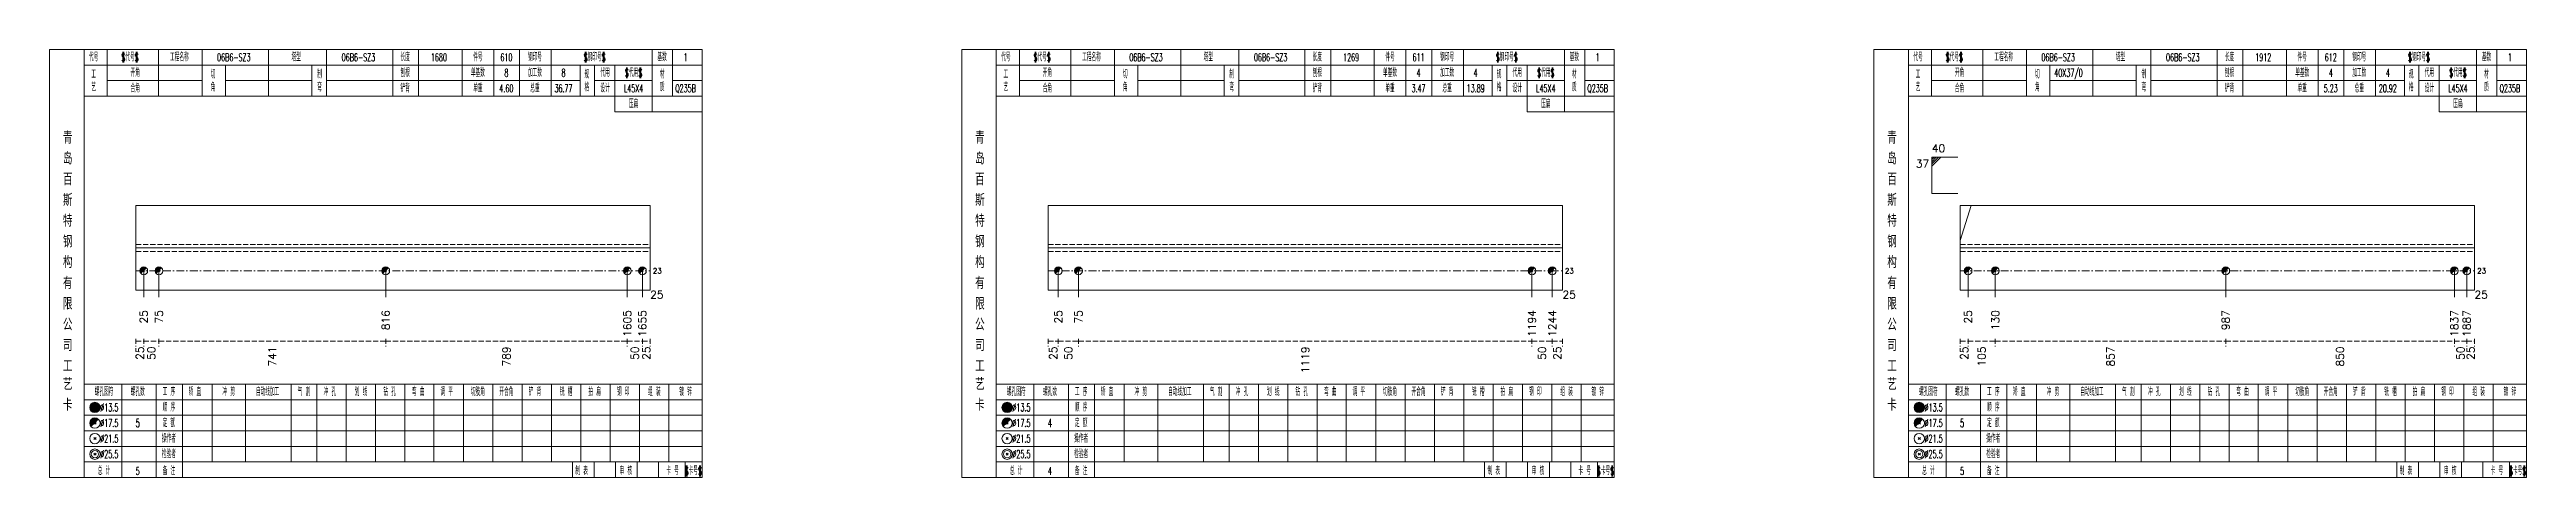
# Model space of a CAD drawing. Extents: x -533 to 8774, y 0 to 7979.
# Drawn here: x 703 to 1657, y 3602 to 3767 of the extents above; entities that cross this region are included whole.
import ezdxf
from ezdxf.enums import TextEntityAlignment as Align

# ---------------------------------------------------------------- set-up
doc = ezdxf.new("R2010")
doc.units = 0
doc.header["$MEASUREMENT"] = 0
doc.linetypes.add('一点画线', pattern=[5.2, 3, -1, 0.2, -1])
doc.linetypes.add('虚线', pattern=[2.75, 2, -0.75])
doc.layers.get('0').update_dxf_attribs({"linetype": 'CONTINUOUS', "lineweight": 25})
for name, color, linetype, lineweight in [('1', 7, 'CONTINUOUS', 25), ('4', 7, 'CONTINUOUS', 25), ('5', 7, 'CONTINUOUS', 25)]:
    doc.layers.add(name, color=color, linetype=linetype, lineweight=lineweight)
doc.styles.get("Standard").update_dxf_attribs({"font": 'simplex.shx', "width": 0.7, "height": 3, "bigfont": 'gbhzfs.shx'})

# ---------------------------------------------------------------- blocks, each defined once
blk = doc.blocks.new('孔17.5')
at = {"layer": '5', "color": 7, "linetype": 'Continuous', "lineweight": 0}
for p, q in [((-0.2, -0.2), (0.2, 0.2)), ((-0.2, 0.2), (0.2, -0.2))]:
    blk.add_line(p, q, dxfattribs=at)
at = {"layer": '5', "color": 7, "linetype": 'Continuous', "lineweight": 13}
blk.add_circle((0, 0), 1, dxfattribs=at)
for radius in [0.9, 0.8, 0.7, 0.6, 0.5, 0.4, 0.3, 0.2, 0.1]:
    blk.add_arc((0, 0), radius, 45, 225, dxfattribs=at)

msp = doc.modelspace()

# ---------------------------------------------------------------- linework, layer by layer
at = {"color": 7, "linetype": 'Continuous', "lineweight": 13}
for p, q in [((1427.9, 3725.34), (1437.9, 3725.34)), ((1427.9, 3711.34), (1427.9, 3725.34)), ((1428.78, 3725.34), (1427.9, 3724.46)), ((1429.65, 3725.34), (1427.9, 3723.59)), ((1430.53, 3725.34), (1427.9, 3722.71)), ((1431.4, 3725.34), (1427.9, 3721.84)), ((1427.9, 3711.34), (1437.9, 3711.34)), ((1438.9, 3693.24), (1443.04, 3706.67)), ((739.1, 3681.51), (739.1, 3671.34)), ((744.94, 3681.51), (744.94, 3671.34)), ((832.32, 3681.51), (832.32, 3671.34)), ((925.36, 3681.51), (925.36, 3671.34)), ((931.2, 3681.51), (931.2, 3671.34)), ((1091.4, 3681.51), (1091.4, 3671.34)), ((1099.21, 3681.51), (1099.21, 3671.34)), ((1273.89, 3681.51), (1273.89, 3671.34)), ((1281.7, 3681.51), (1281.7, 3671.34)), ((1441.9, 3681.51), (1441.9, 3671.34)), ((1452.37, 3681.51), (1452.37, 3671.34)), ((1541.16, 3681.51), (1541.16, 3671.34)), ((1629.23, 3681.51), (1629.23, 3671.34)), ((1634, 3681.51), (1634, 3671.34))]:
    msp.add_line(p, q, dxfattribs=at)
at = {"color": 7, "linetype": 'Continuous', "lineweight": 18}
for p, q in [((736.1, 3706.67), (736.1, 3674.01)), ((736.1, 3706.67), (934.2, 3706.67)), ((934.2, 3706.67), (934.2, 3674.01)), ((1087.5, 3706.67), (1087.5, 3674.01)), ((1087.5, 3706.67), (1285.6, 3706.67)), ((1285.6, 3706.67), (1285.6, 3674.01)), ((1438.9, 3706.67), (1438.9, 3674.01)), ((1438.9, 3706.67), (1637, 3706.67)), ((1637, 3706.67), (1637, 3674.01)), ((736.1, 3690.34), (934.2, 3690.34)), ((1087.5, 3690.34), (1285.6, 3690.34)), ((1438.9, 3690.34), (1637, 3690.34))]:
    msp.add_line(p, q, dxfattribs=at)
at = {"color": 1, "linetype": '虚线', "lineweight": 18}
for p, q in [((736.1, 3691.67), (934.2, 3691.67)), ((736.1, 3689.01), (934.2, 3689.01)), ((1087.5, 3691.67), (1285.6, 3691.67)), ((1087.5, 3689.01), (1285.6, 3689.01)), ((1438.9, 3691.67), (1637, 3691.67)), ((1438.9, 3689.01), (1637, 3689.01))]:
    msp.add_line(p, q, dxfattribs=at)
at = {"color": 3, "linetype": '一点画线', "lineweight": 13}
for p, q in [((736.1, 3681.51), (934.2, 3681.51)), ((1087.5, 3681.51), (1285.6, 3681.51)), ((1438.9, 3681.51), (1637, 3681.51))]:
    msp.add_line(p, q, dxfattribs=at)
at = {"color": 8, "linetype": '虚线', "lineweight": 9}
for p, q in [((736.1, 3655.34), (736.1, 3652.34)), ((739.1, 3655.34), (739.1, 3652.34)), ((739.1, 3655.34), (739.1, 3652.34)), ((744.94, 3655.34), (744.94, 3652.34)), ((744.94, 3655.34), (744.94, 3652.34)), ((832.32, 3655.34), (832.32, 3652.34)), ((832.32, 3655.34), (832.32, 3652.34)), ((925.36, 3655.34), (925.36, 3652.34)), ((925.36, 3655.34), (925.36, 3652.34)), ((931.2, 3655.34), (931.2, 3652.34)), ((931.2, 3655.34), (931.2, 3652.34)), ((934.2, 3655.34), (934.2, 3652.34)), ((1087.5, 3655.34), (1087.5, 3652.34)), ((1091.4, 3655.34), (1091.4, 3652.34)), ((1091.4, 3655.34), (1091.4, 3652.34)), ((1099.21, 3655.34), (1099.21, 3652.34)), ((1099.21, 3655.34), (1099.21, 3652.34)), ((1273.89, 3655.34), (1273.89, 3652.34)), ((1273.89, 3655.34), (1273.89, 3652.34)), ((1281.7, 3655.34), (1281.7, 3652.34)), ((1281.7, 3655.34), (1281.7, 3652.34)), ((1285.6, 3655.34), (1285.6, 3652.34)), ((1438.9, 3655.34), (1438.9, 3652.34)), ((1441.9, 3655.34), (1441.9, 3652.34)), ((1441.9, 3655.34), (1441.9, 3652.34)), ((1452.37, 3655.34), (1452.37, 3652.34)), ((1452.37, 3655.34), (1452.37, 3652.34)), ((1541.16, 3655.34), (1541.16, 3652.34)), ((1541.16, 3655.34), (1541.16, 3652.34)), ((1629.23, 3655.34), (1629.23, 3652.34)), ((1629.23, 3655.34), (1629.23, 3652.34)), ((1634, 3655.34), (1634, 3652.34)), ((1634, 3655.34), (1634, 3652.34)), ((1637, 3655.34), (1637, 3652.34)), ((736.1, 3654.34), (739.1, 3654.34)), ((739.1, 3654.34), (744.94, 3654.34)), ((744.94, 3654.34), (832.32, 3654.34)), ((832.32, 3654.34), (925.36, 3654.34)), ((925.36, 3654.34), (931.2, 3654.34)), ((931.2, 3654.34), (934.2, 3654.34)), ((1087.5, 3654.34), (1091.4, 3654.34)), ((1091.4, 3654.34), (1099.21, 3654.34)), ((1099.21, 3654.34), (1273.89, 3654.34)), ((1273.89, 3654.34), (1281.7, 3654.34)), ((1281.7, 3654.34), (1285.6, 3654.34)), ((1438.9, 3654.34), (1441.9, 3654.34)), ((1441.9, 3654.34), (1452.37, 3654.34)), ((1452.37, 3654.34), (1541.16, 3654.34)), ((1541.16, 3654.34), (1629.23, 3654.34)), ((1629.23, 3654.34), (1634, 3654.34)), ((1634, 3654.34), (1637, 3654.34))]:
    msp.add_line(p, q, dxfattribs=at)
at = {"layer": '1', "color": 7, "linetype": 'Continuous', "lineweight": 18}
for p, q in [((736.1, 3674.01), (934.2, 3674.01)), ((1087.5, 3674.01), (1285.6, 3674.01)), ((1438.9, 3674.01), (1637, 3674.01))]:
    msp.add_line(p, q, dxfattribs=at)
at = {"layer": '4', "color": 1, "linetype": 'Continuous', "lineweight": 18}
for p, q in [((716.1, 3601.84), (716.1, 3766.84)), ((716.1, 3760.84), (954.2, 3760.84)), ((725, 3748.84), (725, 3766.84)), ((744.8, 3748.84), (744.8, 3766.84)), ((761.6, 3748.84), (761.6, 3766.84)), ((770.6, 3748.84), (770.6, 3760.84)), ((787.2, 3748.84), (787.2, 3766.84)), ((803.9, 3748.84), (803.9, 3760.84)), ((809.5, 3748.84), (809.5, 3766.84)), ((835, 3748.84), (835, 3766.84)), ((845, 3748.84), (845, 3766.84)), ((861.7, 3748.84), (861.7, 3766.84)), ((873.9, 3748.84), (873.9, 3766.84)), ((883.9, 3748.84), (883.9, 3766.84)), ((896.1, 3748.84), (896.1, 3766.84)), ((907.2, 3748.84), (907.2, 3760.84)), ((912.8, 3748.84), (912.8, 3760.84)), ((920.6, 3742.84), (920.6, 3760.84)), ((935, 3742.84), (935, 3766.84)), ((942.8, 3748.84), (942.8, 3766.84)), ((1067.5, 3601.84), (1067.5, 3766.84)), ((1067.5, 3760.84), (1305.6, 3760.84)), ((1076.4, 3748.84), (1076.4, 3766.84)), ((1096.2, 3748.84), (1096.2, 3766.84)), ((1113, 3748.84), (1113, 3766.84)), ((1122, 3748.84), (1122, 3760.84)), ((1138.6, 3748.84), (1138.6, 3766.84)), ((1155.3, 3748.84), (1155.3, 3760.84)), ((1160.9, 3748.84), (1160.9, 3766.84)), ((1186.4, 3748.84), (1186.4, 3766.84)), ((1196.4, 3748.84), (1196.4, 3766.84)), ((1213.1, 3748.84), (1213.1, 3766.84)), ((1225.3, 3748.84), (1225.3, 3766.84)), ((1235.3, 3748.84), (1235.3, 3766.84)), ((1247.5, 3748.84), (1247.5, 3766.84)), ((1258.6, 3748.84), (1258.6, 3760.84)), ((1264.2, 3748.84), (1264.2, 3760.84)), ((1272, 3742.84), (1272, 3760.84)), ((1286.4, 3742.84), (1286.4, 3766.84)), ((1294.2, 3748.84), (1294.2, 3766.84)), ((1418.9, 3601.84), (1418.9, 3766.84)), ((1418.9, 3760.84), (1657, 3760.84)), ((1427.8, 3748.84), (1427.8, 3766.84)), ((1447.6, 3748.84), (1447.6, 3766.84)), ((1464.4, 3748.84), (1464.4, 3766.84)), ((1473.4, 3748.84), (1473.4, 3760.84)), ((1490, 3748.84), (1490, 3766.84)), ((1506.7, 3748.84), (1506.7, 3760.84)), ((1512.3, 3748.84), (1512.3, 3766.84)), ((1537.8, 3748.84), (1537.8, 3766.84)), ((1547.8, 3748.84), (1547.8, 3766.84)), ((1564.5, 3748.84), (1564.5, 3766.84)), ((1576.7, 3748.84), (1576.7, 3766.84)), ((1586.7, 3748.84), (1586.7, 3766.84)), ((1598.9, 3748.84), (1598.9, 3766.84)), ((1610, 3748.84), (1610, 3760.84)), ((1615.6, 3748.84), (1615.6, 3760.84)), ((1623.4, 3742.84), (1623.4, 3760.84)), ((1637.8, 3742.84), (1637.8, 3766.84)), ((1645.6, 3748.84), (1645.6, 3766.84)), ((725, 3754.84), (761.6, 3754.84)), ((770.6, 3754.84), (803.9, 3754.84)), ((809.5, 3754.84), (907.2, 3754.84)), ((912.8, 3754.84), (935, 3754.84)), ((942.8, 3754.84), (954.2, 3754.84)), ((1076.4, 3754.84), (1113, 3754.84)), ((1122, 3754.84), (1155.3, 3754.84)), ((1160.9, 3754.84), (1258.6, 3754.84)), ((1264.2, 3754.84), (1286.4, 3754.84)), ((1294.2, 3754.84), (1305.6, 3754.84)), ((1427.8, 3754.84), (1464.4, 3754.84)), ((1473.4, 3754.84), (1506.7, 3754.84)), ((1512.3, 3754.84), (1610, 3754.84)), ((1615.6, 3754.84), (1637.8, 3754.84)), ((1645.6, 3754.84), (1657, 3754.84)), ((716.1, 3748.84), (954.2, 3748.84)), ((920.6, 3742.84), (954.2, 3742.84)), ((1067.5, 3748.84), (1305.6, 3748.84)), ((1272, 3742.84), (1305.6, 3742.84)), ((1418.9, 3748.84), (1657, 3748.84)), ((1623.4, 3742.84), (1657, 3742.84)), ((716.1, 3637.84), (954.2, 3637.84)), ((730.6, 3601.84), (730.6, 3637.84)), ((743.9, 3601.84), (743.9, 3637.84)), ((754, 3601.84), (754, 3637.84)), ((765.4, 3607.84), (765.4, 3637.84)), ((778.3, 3607.84), (778.3, 3637.84)), ((795.9, 3607.84), (795.9, 3637.84)), ((805.8, 3607.84), (805.8, 3637.84)), ((817.1, 3607.84), (817.1, 3637.84)), ((828.4, 3607.84), (828.4, 3637.84)), ((839.7, 3607.84), (839.7, 3637.84)), ((850.9, 3607.84), (850.9, 3637.84)), ((862.3, 3607.84), (862.3, 3637.84)), ((873.6, 3607.84), (873.6, 3637.84)), ((884.9, 3607.84), (884.9, 3637.84)), ((896.2, 3607.84), (896.2, 3637.84)), ((907.5, 3607.84), (907.5, 3637.84)), ((918.8, 3607.84), (918.8, 3637.84)), ((930.1, 3607.84), (930.1, 3637.84)), ((941.4, 3607.84), (941.4, 3637.84)), ((1067.5, 3637.84), (1305.6, 3637.84)), ((1082, 3601.84), (1082, 3637.84)), ((1095.3, 3601.84), (1095.3, 3637.84)), ((1105.4, 3601.84), (1105.4, 3637.84)), ((1116.8, 3607.84), (1116.8, 3637.84)), ((1129.7, 3607.84), (1129.7, 3637.84)), ((1147.3, 3607.84), (1147.3, 3637.84)), ((1157.2, 3607.84), (1157.2, 3637.84)), ((1168.5, 3607.84), (1168.5, 3637.84)), ((1179.8, 3607.84), (1179.8, 3637.84)), ((1191.1, 3607.84), (1191.1, 3637.84)), ((1202.3, 3607.84), (1202.3, 3637.84)), ((1213.7, 3607.84), (1213.7, 3637.84)), ((1225, 3607.84), (1225, 3637.84)), ((1236.3, 3607.84), (1236.3, 3637.84)), ((1247.6, 3607.84), (1247.6, 3637.84)), ((1258.9, 3607.84), (1258.9, 3637.84)), ((1270.2, 3607.84), (1270.2, 3637.84)), ((1281.5, 3607.84), (1281.5, 3637.84)), ((1292.8, 3607.84), (1292.8, 3637.84)), ((1418.9, 3637.84), (1657, 3637.84)), ((1433.4, 3601.84), (1433.4, 3637.84)), ((1446.7, 3601.84), (1446.7, 3637.84)), ((1456.8, 3601.84), (1456.8, 3637.84)), ((1468.2, 3607.84), (1468.2, 3637.84)), ((1481.1, 3607.84), (1481.1, 3637.84)), ((1498.7, 3607.84), (1498.7, 3637.84)), ((1508.6, 3607.84), (1508.6, 3637.84)), ((1519.9, 3607.84), (1519.9, 3637.84)), ((1531.2, 3607.84), (1531.2, 3637.84)), ((1542.5, 3607.84), (1542.5, 3637.84)), ((1553.7, 3607.84), (1553.7, 3637.84)), ((1565.1, 3607.84), (1565.1, 3637.84)), ((1576.4, 3607.84), (1576.4, 3637.84)), ((1587.7, 3607.84), (1587.7, 3637.84)), ((1599, 3607.84), (1599, 3637.84)), ((1610.3, 3607.84), (1610.3, 3637.84)), ((1621.6, 3607.84), (1621.6, 3637.84)), ((1632.9, 3607.84), (1632.9, 3637.84)), ((1644.2, 3607.84), (1644.2, 3637.84)), ((716.1, 3631.84), (954.2, 3631.84)), ((1067.5, 3631.84), (1305.6, 3631.84)), ((1418.9, 3631.84), (1657, 3631.84)), ((716.1, 3625.84), (954.2, 3625.84)), ((716.1, 3619.84), (954.2, 3619.84)), ((1067.5, 3625.84), (1305.6, 3625.84)), ((1067.5, 3619.84), (1305.6, 3619.84)), ((1418.9, 3625.84), (1657, 3625.84)), ((1418.9, 3619.84), (1657, 3619.84)), ((716.1, 3613.84), (954.2, 3613.84)), ((716.1, 3607.84), (954.2, 3607.84)), ((904.2, 3601.84), (904.2, 3607.84)), ((912.6, 3601.84), (912.6, 3607.84)), ((920.8, 3601.84), (920.8, 3607.84)), ((929.2, 3601.84), (929.2, 3607.84)), ((937.4, 3601.84), (937.4, 3607.84)), ((947.7, 3601.84), (947.7, 3607.84)), ((1067.5, 3613.84), (1305.6, 3613.84)), ((1067.5, 3607.84), (1305.6, 3607.84)), ((1255.6, 3601.84), (1255.6, 3607.84)), ((1264, 3601.84), (1264, 3607.84)), ((1272.2, 3601.84), (1272.2, 3607.84)), ((1280.6, 3601.84), (1280.6, 3607.84)), ((1288.8, 3601.84), (1288.8, 3607.84)), ((1299.1, 3601.84), (1299.1, 3607.84)), ((1418.9, 3613.84), (1657, 3613.84)), ((1418.9, 3607.84), (1657, 3607.84)), ((1607, 3601.84), (1607, 3607.84)), ((1615.4, 3601.84), (1615.4, 3607.84)), ((1623.6, 3601.84), (1623.6, 3607.84)), ((1632, 3601.84), (1632, 3607.84)), ((1640.2, 3601.84), (1640.2, 3607.84)), ((1650.5, 3601.84), (1650.5, 3607.84))]:
    msp.add_line(p, q, dxfattribs=at)
at = {"layer": '4', "color": 7, "linetype": 'Continuous', "lineweight": 13}
for p, q in [((720.1, 3628.64), (720.5, 3629.04)), ((720.5, 3628.64), (720.1, 3629.04)), ((1071.5, 3628.64), (1071.9, 3629.04)), ((1071.9, 3628.64), (1071.5, 3629.04)), ((1422.9, 3628.64), (1423.3, 3629.04)), ((1423.3, 3628.64), (1422.9, 3629.04)), ((719.9, 3616.44), (720.7, 3617.24)), ((720.7, 3616.44), (719.9, 3617.24)), ((1071.3, 3616.44), (1072.1, 3617.24)), ((1072.1, 3616.44), (1071.3, 3617.24)), ((1422.7, 3616.44), (1423.5, 3617.24)), ((1423.5, 3616.44), (1422.7, 3617.24)), ((719.9, 3610.44), (720.7, 3611.24)), ((720.7, 3610.44), (719.9, 3611.24)), ((1071.3, 3610.44), (1072.1, 3611.24)), ((1072.1, 3610.44), (1071.3, 3611.24)), ((1422.7, 3610.44), (1423.5, 3611.24)), ((1423.5, 3610.44), (1422.7, 3611.24))]:
    msp.add_line(p, q, dxfattribs=at)
at = {"layer": '4', "color": 7, "linetype": 'Continuous', "lineweight": 0}
for p, q in [((719.9, 3622.44), (720.7, 3623.24)), ((719.9, 3623.24), (720.7, 3622.44)), ((1071.3, 3622.44), (1072.1, 3623.24)), ((1071.3, 3623.24), (1072.1, 3622.44)), ((1422.7, 3622.44), (1423.5, 3623.24)), ((1422.7, 3623.24), (1423.5, 3622.44))]:
    msp.add_line(p, q, dxfattribs=at)
at = {"layer": '4', "color": 1, "linetype": 'Continuous', "lineweight": 18}
for points in [[(702.8, 3766.84), (702.8, 3601.84), (954.2, 3601.84), (954.2, 3766.84)], [(1054.2, 3766.84), (1054.2, 3601.84), (1305.6, 3601.84), (1305.6, 3766.84)], [(1405.6, 3766.84), (1405.6, 3601.84), (1657, 3601.84), (1657, 3766.84)]]:
    msp.add_lwpolyline(points, close=True, dxfattribs=at)
at = {"layer": '4', "color": 7, "linetype": 'Continuous', "lineweight": 13}
for centre, radius in [((720.3, 3628.84), 2), ((720.3, 3628.84), 1.8), ((720.3, 3628.84), 1.6), ((720.3, 3628.84), 1.4), ((720.3, 3628.84), 1.2), ((720.3, 3628.84), 1), ((720.3, 3628.84), 0.8), ((720.3, 3628.84), 0.6), ((720.3, 3628.84), 0.4), ((720.3, 3628.84), 0.2), ((1071.7, 3628.84), 2), ((1071.7, 3628.84), 1.8), ((1071.7, 3628.84), 1.6), ((1071.7, 3628.84), 1.4), ((1071.7, 3628.84), 1.2), ((1071.7, 3628.84), 1), ((1071.7, 3628.84), 0.8), ((1071.7, 3628.84), 0.6), ((1071.7, 3628.84), 0.4), ((1071.7, 3628.84), 0.2), ((1423.1, 3628.84), 2), ((1423.1, 3628.84), 1.8), ((1423.1, 3628.84), 1.6), ((1423.1, 3628.84), 1.4), ((1423.1, 3628.84), 1.2), ((1423.1, 3628.84), 1), ((1423.1, 3628.84), 0.8), ((1423.1, 3628.84), 0.6), ((1423.1, 3628.84), 0.4), ((1423.1, 3628.84), 0.2), ((720.3, 3622.84), 2), ((720.3, 3616.84), 2), ((1071.7, 3622.84), 2), ((1071.7, 3616.84), 2), ((1423.1, 3622.84), 2), ((1423.1, 3616.84), 2), ((720.3, 3610.84), 2), ((720.3, 3610.84), 1.4), ((1071.7, 3610.84), 2), ((1071.7, 3610.84), 1.4), ((1423.1, 3610.84), 2), ((1423.1, 3610.84), 1.4)]:
    msp.add_circle(centre, radius, dxfattribs=at)
for centre, radius in [((720.3, 3622.84), 1.8), ((720.3, 3622.84), 1.6), ((720.3, 3622.84), 1.4), ((720.3, 3622.84), 1.2), ((720.3, 3622.84), 1), ((720.3, 3622.84), 0.8), ((720.3, 3622.84), 0.6), ((720.3, 3622.84), 0.4), ((720.3, 3622.84), 0.2), ((1071.7, 3622.84), 1.8), ((1071.7, 3622.84), 1.6), ((1071.7, 3622.84), 1.4), ((1071.7, 3622.84), 1.2), ((1071.7, 3622.84), 1), ((1071.7, 3622.84), 0.8), ((1071.7, 3622.84), 0.6), ((1071.7, 3622.84), 0.4), ((1071.7, 3622.84), 0.2), ((1423.1, 3622.84), 1.8), ((1423.1, 3622.84), 1.6), ((1423.1, 3622.84), 1.4), ((1423.1, 3622.84), 1.2), ((1423.1, 3622.84), 1), ((1423.1, 3622.84), 0.8), ((1423.1, 3622.84), 0.6), ((1423.1, 3622.84), 0.4), ((1423.1, 3622.84), 0.2)]:
    msp.add_arc(centre, radius, 45, 225, dxfattribs=at)

# ---------------------------------------------------------------- block references
at = {"layer": '1', "color": 7, "linetype": 'Continuous', "lineweight": 13, "xscale": 1.5, "yscale": 1.5, "zscale": 1.5}
for p in [(739.1, 3681.51), (744.94, 3681.51), (832.32, 3681.51), (925.36, 3681.51), (931.2, 3681.51), (1091.4, 3681.51), (1099.21, 3681.51), (1273.89, 3681.51), (1281.7, 3681.51), (1441.9, 3681.51), (1452.37, 3681.51), (1541.16, 3681.51), (1629.23, 3681.51), (1634, 3681.51)]:
    msp.add_blockref('孔17.5', p, dxfattribs=at)

# ---------------------------------------------------------------- texts
at = {"color": 7, "linetype": 'Continuous', "lineweight": 13}
msp.add_text('37', height=3, dxfattribs=at).set_placement((1426.9, 3724.34), align=Align.TOP_RIGHT)
msp.add_text('40', height=3, dxfattribs=at).set_placement((1427.9, 3726.34), align=Align.BOTTOM_LEFT)
for p in [(935.2, 3681.51), (1286.6, 3681.51), (1638, 3681.51)]:
    msp.add_text('23', height=2, dxfattribs=at).set_placement(p, align=Align.MIDDLE_LEFT)
at = {"color": 8, "linetype": 'Continuous', "lineweight": 9}
for s, p in [('25', (737.6, 3652.34)), ('50', (742.02, 3652.34)), ('741', (788.63, 3652.34)), ('789', (878.84, 3652.34)), ('50', (928.28, 3652.34)), ('25', (932.7, 3652.34)), ('25', (1089.45, 3652.34)), ('50', (1095.31, 3652.34)), ('1119', (1186.55, 3652.34)), ('50', (1277.79, 3652.34)), ('25', (1283.65, 3652.34)), ('25', (1440.4, 3652.34)), ('105', (1447.13, 3652.34)), ('857', (1496.77, 3652.34)), ('850', (1585.2, 3652.34)), ('50', (1631.61, 3652.34)), ('25', (1635.5, 3652.34))]:
    msp.add_text(s, height=3, rotation=90, dxfattribs=at).set_placement(p, align=Align.MIDDLE_RIGHT)
at = {"layer": '1', "color": 7, "linetype": 'Continuous', "lineweight": 13}
for p in [(934.2, 3672.34), (1285.6, 3672.34), (1637, 3672.34)]:
    msp.add_text('25', height=3, dxfattribs=at).set_placement(p, align=Align.MIDDLE_LEFT)
for s, p in [('25', (739.1, 3666.34)), ('75', (744.94, 3666.34)), ('816', (832.32, 3666.34)), ('1605', (925.36, 3666.34)), ('1655', (931.2, 3666.34)), ('25', (1091.4, 3666.34)), ('75', (1099.21, 3666.34)), ('1194', (1273.89, 3666.34)), ('1244', (1281.7, 3666.34)), ('25', (1441.9, 3666.34)), ('130', (1452.37, 3666.34)), ('987', (1541.16, 3666.34)), ('1837', (1629.23, 3666.34)), ('1887', (1634, 3666.34))]:
    msp.add_text(s, height=3, rotation=90, dxfattribs=at).set_placement(p, align=Align.MIDDLE_RIGHT)
at = {"layer": '4', "color": 1, "linetype": 'Continuous', "lineweight": 13}
for s, height, width, p in [('代号', 3, 0.6, (719.8, 3763.84)), ('$代号$', 3, 0.6, (733.8, 3763.84)), ('开角', 3, 0.6, (735.8, 3757.84)), ('工程名称', 3, 0.6, (752.8, 3763.84)), ('06B6-SZ3', 3, 0.6, (773.8, 3763.84)), ('塔型', 3, 0.6, (797.8, 3763.84)), ('06B6-SZ3', 3, 0.6, (821.8, 3763.84)), ('刨根', 3, 0.6, (839.8, 3757.84)), ('长度', 3, 0.6, (839.8, 3763.84)), ('1680', 3, 0.6, (852.8, 3763.84)), ('单基数', 3, 0.6, (867.8, 3757.84)), ('件号', 3, 0.6, (867.8, 3763.84)), ('610', 3, 0.6, (878.8, 3763.84)), ('加工数', 3, 0.6, (889.8, 3757.84)), ('钢印号', 3, 0.6, (889.8, 3763.84)), ('$钢印号$', 3, 0.6, (912.8, 3763.84)), ('代用', 3, 0.6, (916.8, 3757.84)), ('$代用$', 3, 0.6, (927.8, 3757.84)), ('基数', 3, 0.6, (938.8, 3763.84)), ('1', 3, 0.6, (947.8, 3763.84)), ('代号', 3, 0.6, (1071.2, 3763.84)), ('$代号$', 3, 0.6, (1085.2, 3763.84)), ('开角', 3, 0.6, (1087.2, 3757.84)), ('工程名称', 3, 0.6, (1104.2, 3763.84)), ('06B6-SZ3', 3, 0.6, (1125.2, 3763.84)), ('塔型', 3, 0.6, (1149.2, 3763.84)), ('06B6-SZ3', 3, 0.6, (1173.2, 3763.84)), ('刨根', 3, 0.6, (1191.2, 3757.84)), ('长度', 3, 0.6, (1191.2, 3763.84)), ('1269', 3, 0.6, (1204.2, 3763.84)), ('单基数', 3, 0.6, (1219.2, 3757.84)), ('件号', 3, 0.6, (1219.2, 3763.84)), ('611', 3, 0.6, (1230.2, 3763.84)), ('加工数', 3, 0.6, (1241.2, 3757.84)), ('钢印号', 3, 0.6, (1241.2, 3763.84)), ('$钢印号$', 3, 0.6, (1264.2, 3763.84)), ('代用', 3, 0.6, (1268.2, 3757.84)), ('$代用$', 3, 0.6, (1279.2, 3757.84)), ('基数', 3, 0.6, (1290.2, 3763.84)), ('1', 3, 0.6, (1299.2, 3763.84)), ('代号', 3, 0.6, (1422.6, 3763.84)), ('$代号$', 3, 0.6, (1436.6, 3763.84)), ('开角', 3, 0.6, (1438.6, 3757.84)), ('工程名称', 3, 0.6, (1455.6, 3763.84)), ('06B6-SZ3', 3, 0.6, (1476.6, 3763.84)), ('40X37/0', 3, 0.6, (1480.6, 3757.84)), ('塔型', 3, 0.6, (1500.6, 3763.84)), ('06B6-SZ3', 3, 0.6, (1524.6, 3763.84)), ('刨根', 3, 0.6, (1542.6, 3757.84)), ('长度', 3, 0.6, (1542.6, 3763.84)), ('1912', 3, 0.6, (1555.6, 3763.84)), ('单基数', 3, 0.6, (1570.6, 3757.84)), ('件号', 3, 0.6, (1570.6, 3763.84)), ('612', 3, 0.6, (1581.6, 3763.84)), ('加工数', 3, 0.6, (1592.6, 3757.84)), ('钢印号', 3, 0.6, (1592.6, 3763.84)), ('$钢印号$', 3, 0.6, (1615.6, 3763.84)), ('代用', 3, 0.6, (1619.6, 3757.84)), ('$代用$', 3, 0.6, (1630.6, 3757.84)), ('基数', 3, 0.6, (1641.6, 3763.84)), ('1', 3, 0.6, (1650.6, 3763.84)), ('工', 3, 0.6, (719.8, 3757.24)), ('艺', 3, 0.6, (719.8, 3752.24)), ('合角', 3, 0.6, (735.8, 3751.84)), ('切', 3, 0.6, (765.8, 3757.24)), ('角', 3, 0.6, (765.8, 3752.24)), ('制', 3, 0.6, (806.8, 3757.24)), ('弯', 3, 0.6, (806.8, 3752.24)), ('铲背', 3, 0.6, (839.8, 3751.84)), ('单重', 3, 0.6, (867.8, 3751.84)), ('4.60', 3, 0.6, (878.8, 3751.84)), ('8', 3, 0.6, (878.8, 3757.84)), ('总重', 3, 0.6, (889.8, 3751.84)), ('36.77', 3, 0.6, (900.8, 3751.84)), ('8', 3, 0.6, (900.8, 3757.84)), ('格', 3, 0.6, (909.8, 3752.24)), ('规', 3, 0.6, (909.8, 3757.24)), ('设计', 3, 0.6, (916.8, 3751.84)), ('L45X4', 3, 0.6, (927.8, 3751.84)), ('材', 3, 0.6, (938.8, 3757.24)), ('质', 3, 0.6, (938.8, 3752.24)), ('Q235B', 3, 0.6, (947.8, 3751.84)), ('工', 3, 0.6, (1071.2, 3757.24)), ('艺', 3, 0.6, (1071.2, 3752.24)), ('合角', 3, 0.6, (1087.2, 3751.84)), ('切', 3, 0.6, (1117.2, 3757.24)), ('角', 3, 0.6, (1117.2, 3752.24)), ('制', 3, 0.6, (1158.2, 3757.24)), ('弯', 3, 0.6, (1158.2, 3752.24)), ('铲背', 3, 0.6, (1191.2, 3751.84)), ('单重', 3, 0.6, (1219.2, 3751.84)), ('3.47', 3, 0.6, (1230.2, 3751.84)), ('4', 3, 0.6, (1230.2, 3757.84)), ('总重', 3, 0.6, (1241.2, 3751.84)), ('13.89', 3, 0.6, (1252.2, 3751.84)), ('4', 3, 0.6, (1252.2, 3757.84)), ('格', 3, 0.6, (1261.2, 3752.24)), ('规', 3, 0.6, (1261.2, 3757.24)), ('设计', 3, 0.6, (1268.2, 3751.84)), ('L45X4', 3, 0.6, (1279.2, 3751.84)), ('材', 3, 0.6, (1290.2, 3757.24)), ('质', 3, 0.6, (1290.2, 3752.24)), ('Q235B', 3, 0.6, (1299.2, 3751.84)), ('工', 3, 0.6, (1422.6, 3757.24)), ('艺', 3, 0.6, (1422.6, 3752.24)), ('合角', 3, 0.6, (1438.6, 3751.84)), ('切', 3, 0.6, (1468.6, 3757.24)), ('角', 3, 0.6, (1468.6, 3752.24)), ('制', 3, 0.6, (1509.6, 3757.24)), ('弯', 3, 0.6, (1509.6, 3752.24)), ('铲背', 3, 0.6, (1542.6, 3751.84)), ('单重', 3, 0.6, (1570.6, 3751.84)), ('5.23', 3, 0.6, (1581.6, 3751.84)), ('4', 3, 0.6, (1581.6, 3757.84)), ('总重', 3, 0.6, (1592.6, 3751.84)), ('20.92', 3, 0.6, (1603.6, 3751.84)), ('4', 3, 0.6, (1603.6, 3757.84)), ('格', 3, 0.6, (1612.6, 3752.24)), ('规', 3, 0.6, (1612.6, 3757.24)), ('设计', 3, 0.6, (1619.6, 3751.84)), ('L45X4', 3, 0.6, (1630.6, 3751.84)), ('材', 3, 0.6, (1641.6, 3757.24)), ('质', 3, 0.6, (1641.6, 3752.24)), ('Q235B', 3, 0.6, (1650.6, 3751.84)), ('压扁', 3, 0.6, (927.8, 3745.84)), ('压扁', 3, 0.6, (1279.2, 3745.84)), ('压扁', 3, 0.6, (1630.6, 3745.84)), ('青', 4.6, 0.8, (709.8, 3732.84)), ('青', 4.6, 0.8, (1061.2, 3732.84)), ('青', 4.6, 0.8, (1412.6, 3732.84)), ('岛', 4.6, 0.8, (709.8, 3724.84)), ('岛', 4.6, 0.8, (1061.2, 3724.84)), ('岛', 4.6, 0.8, (1412.6, 3724.84)), ('百', 4.6, 0.8, (709.8, 3716.84)), ('百', 4.6, 0.8, (1061.2, 3716.84)), ('百', 4.6, 0.8, (1412.6, 3716.84)), ('斯', 4.6, 0.8, (709.8, 3708.84)), ('特', 4.6, 0.8, (709.8, 3700.84)), ('斯', 4.6, 0.8, (1061.2, 3708.84)), ('特', 4.6, 0.8, (1061.2, 3700.84)), ('斯', 4.6, 0.8, (1412.6, 3708.84)), ('特', 4.6, 0.8, (1412.6, 3700.84)), ('钢', 4.6, 0.8, (709.8, 3692.84)), ('钢', 4.6, 0.8, (1061.2, 3692.84)), ('钢', 4.6, 0.8, (1412.6, 3692.84)), ('构', 4.6, 0.8, (709.8, 3684.84)), ('构', 4.6, 0.8, (1061.2, 3684.84)), ('构', 4.6, 0.8, (1412.6, 3684.84)), ('有', 4.6, 0.8, (709.8, 3676.84)), ('有', 4.6, 0.8, (1061.2, 3676.84)), ('有', 4.6, 0.8, (1412.6, 3676.84)), ('限', 4.6, 0.8, (709.8, 3668.84)), ('限', 4.6, 0.8, (1061.2, 3668.84)), ('限', 4.6, 0.8, (1412.6, 3668.84)), ('公', 4.6, 0.8, (709.8, 3660.84)), ('司', 4.6, 0.8, (709.8, 3652.84)), ('公', 4.6, 0.8, (1061.2, 3660.84)), ('司', 4.6, 0.8, (1061.2, 3652.84)), ('公', 4.6, 0.8, (1412.6, 3660.84)), ('司', 4.6, 0.8, (1412.6, 3652.84)), ('工', 4.6, 0.8, (709.8, 3644.84)), ('工', 4.6, 0.8, (1061.2, 3644.84)), ('工', 4.6, 0.8, (1412.6, 3644.84)), ('艺', 4.6, 0.8, (709.8, 3637.84)), ('螺孔图符', 3, 0.6, (723.8, 3634.84)), ('螺孔数', 3, 0.6, (736.8, 3634.84)), ('工 序', 3, 0.6, (748.8, 3634.84)), ('矫 直', 3, 0.6, (758.8, 3634.84)), ('冲 剪', 3, 0.6, (771.8, 3634.84)), ('自动线加工', 3, 0.6, (786.8, 3634.84)), ('气 割', 3, 0.6, (800.8, 3634.84)), ('冲 孔', 3, 0.6, (810.8, 3634.84)), ('划 线', 3, 0.6, (822.8, 3634.84)), ('钻 孔', 3, 0.6, (833.8, 3634.84)), ('弯 曲', 3, 0.6, (844.8, 3634.84)), ('调 平', 3, 0.6, (855.8, 3634.84)), ('切肢角', 3, 0.6, (867.8, 3634.84)), ('开合角', 3, 0.6, (878.8, 3634.84)), ('铲 背', 3, 0.6, (889.8, 3634.84)), ('铣 槽', 3, 0.6, (901.8, 3634.84)), ('拍 扁', 3, 0.6, (912.8, 3634.84)), ('钢 印', 3, 0.6, (923.8, 3634.84)), ('组 装', 3, 0.6, (935.8, 3634.84)), ('镀 锌', 3, 0.6, (947.8, 3634.84)), ('艺', 4.6, 0.8, (1061.2, 3637.84)), ('螺孔图符', 3, 0.6, (1075.2, 3634.84)), ('螺孔数', 3, 0.6, (1088.2, 3634.84)), ('工 序', 3, 0.6, (1100.2, 3634.84)), ('矫 直', 3, 0.6, (1110.2, 3634.84)), ('冲 剪', 3, 0.6, (1123.2, 3634.84)), ('自动线加工', 3, 0.6, (1138.2, 3634.84)), ('气 割', 3, 0.6, (1152.2, 3634.84)), ('冲 孔', 3, 0.6, (1162.2, 3634.84)), ('划 线', 3, 0.6, (1174.2, 3634.84)), ('钻 孔', 3, 0.6, (1185.2, 3634.84)), ('弯 曲', 3, 0.6, (1196.2, 3634.84)), ('调 平', 3, 0.6, (1207.2, 3634.84)), ('切肢角', 3, 0.6, (1219.2, 3634.84)), ('开合角', 3, 0.6, (1230.2, 3634.84)), ('铲 背', 3, 0.6, (1241.2, 3634.84)), ('铣 槽', 3, 0.6, (1253.2, 3634.84)), ('拍 扁', 3, 0.6, (1264.2, 3634.84)), ('钢 印', 3, 0.6, (1275.2, 3634.84)), ('组 装', 3, 0.6, (1287.2, 3634.84)), ('镀 锌', 3, 0.6, (1299.2, 3634.84)), ('艺', 4.6, 0.8, (1412.6, 3637.84)), ('螺孔图符', 3, 0.6, (1426.6, 3634.84)), ('螺孔数', 3, 0.6, (1439.6, 3634.84)), ('工 序', 3, 0.6, (1451.6, 3634.84)), ('矫 直', 3, 0.6, (1461.6, 3634.84)), ('冲 剪', 3, 0.6, (1474.6, 3634.84)), ('自动线加工', 3, 0.6, (1489.6, 3634.84)), ('气 割', 3, 0.6, (1503.6, 3634.84)), ('冲 孔', 3, 0.6, (1513.6, 3634.84)), ('划 线', 3, 0.6, (1525.6, 3634.84)), ('钻 孔', 3, 0.6, (1536.6, 3634.84)), ('弯 曲', 3, 0.6, (1547.6, 3634.84)), ('调 平', 3, 0.6, (1558.6, 3634.84)), ('切肢角', 3, 0.6, (1570.6, 3634.84)), ('开合角', 3, 0.6, (1581.6, 3634.84)), ('铲 背', 3, 0.6, (1592.6, 3634.84)), ('铣 槽', 3, 0.6, (1604.6, 3634.84)), ('拍 扁', 3, 0.6, (1615.6, 3634.84)), ('钢 印', 3, 0.6, (1626.6, 3634.84)), ('组 装', 3, 0.6, (1638.6, 3634.84)), ('镀 锌', 3, 0.6, (1650.6, 3634.84)), ('卡', 4.6, 0.8, (709.8, 3629.84)), ('%%C13.5', 3, 0.5, (725.8, 3628.84)), ('顺 序', 3, 0.6, (748.8, 3628.84)), ('卡', 4.6, 0.8, (1061.2, 3629.84)), ('%%C13.5', 3, 0.5, (1077.2, 3628.84)), ('顺 序', 3, 0.6, (1100.2, 3628.84)), ('卡', 4.6, 0.8, (1412.6, 3629.84)), ('%%C13.5', 3, 0.5, (1428.6, 3628.84)), ('顺 序', 3, 0.6, (1451.6, 3628.84)), ('%%C17.5', 3, 0.5, (725.8, 3622.84)), ('%%C21.5', 3, 0.5, (725.8, 3616.84)), ('5', 3.2, 0.6, (736.8, 3622.84)), ('操作者', 3, 0.6, (748.8, 3616.84)), ('定 额', 3, 0.6, (748.8, 3622.84)), ('%%C17.5', 3, 0.5, (1077.2, 3622.84)), ('%%C21.5', 3, 0.5, (1077.2, 3616.84)), ('4', 3.2, 0.6, (1088.2, 3622.84)), ('操作者', 3, 0.6, (1100.2, 3616.84)), ('定 额', 3, 0.6, (1100.2, 3622.84)), ('%%C17.5', 3, 0.5, (1428.6, 3622.84)), ('%%C21.5', 3, 0.5, (1428.6, 3616.84)), ('5', 3.2, 0.6, (1439.6, 3622.84)), ('操作者', 3, 0.6, (1451.6, 3616.84)), ('定 额', 3, 0.6, (1451.6, 3622.84)), ('%%C25.5', 3, 0.5, (725.8, 3610.84)), ('检验者', 3, 0.6, (748.8, 3610.84)), ('%%C25.5', 3, 0.5, (1077.2, 3610.84)), ('检验者', 3, 0.6, (1100.2, 3610.84)), ('%%C25.5', 3, 0.5, (1428.6, 3610.84)), ('检验者', 3, 0.6, (1451.6, 3610.84)), ('总 计', 3, 0.6, (723.8, 3604.34)), ('5', 3, 0.6, (736.8, 3604.34)), ('备 注', 3, 0.6, (748.8, 3604.34)), ('制 表', 3, 0.6, (907.8, 3604.34)), ('审 核', 3, 0.6, (924.8, 3604.34)), ('卡 号', 3, 0.6, (942.8, 3604.34)), ('$卡号$', 3, 0.6, (950.8, 3604.34)), ('总 计', 3, 0.6, (1075.2, 3604.34)), ('4', 3, 0.6, (1088.2, 3604.34)), ('备 注', 3, 0.6, (1100.2, 3604.34)), ('制 表', 3, 0.6, (1259.2, 3604.34)), ('审 核', 3, 0.6, (1276.2, 3604.34)), ('卡 号', 3, 0.6, (1294.2, 3604.34)), ('$卡号$', 3, 0.6, (1302.2, 3604.34)), ('总 计', 3, 0.6, (1426.6, 3604.34)), ('5', 3, 0.6, (1439.6, 3604.34)), ('备 注', 3, 0.6, (1451.6, 3604.34)), ('制 表', 3, 0.6, (1610.6, 3604.34)), ('审 核', 3, 0.6, (1627.6, 3604.34)), ('卡 号', 3, 0.6, (1645.6, 3604.34)), ('$卡号$', 3, 0.6, (1653.6, 3604.34))]:
    msp.add_text(s, height=height, dxfattribs=dict(at, width=width)).set_placement(p, align=Align.MIDDLE_CENTER)

doc.saveas('drawing.dxf')
